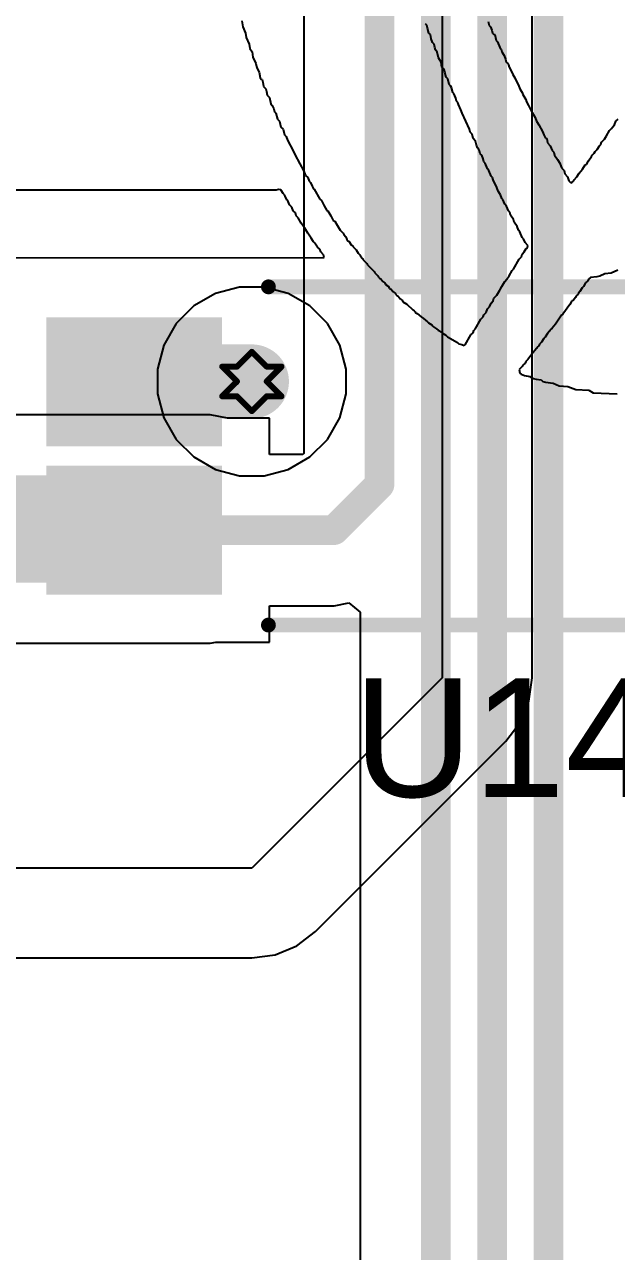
# Model space of a CAD drawing. Header units: inches. Extents: x -3 to 5437, y -3 to 5435.
# Drawn here: x 174.94 to 180, y 39.01 to 49.51 of the extents above; entities that cross this region are included whole.
import ezdxf

# ---------------------------------------------------------------- set-up
doc = ezdxf.new("R2010")
doc.units = ezdxf.units.IN
for name, color, linetype in [('Bottom Layer', 5, 'Continuous'), ('Bottom Overlay', 54, 'Continuous'), ('Bottom Solder', 6, 'Continuous'), ('Drill Drawing', 1, 'Continuous'), ('GND', 16, 'Continuous'), ('PWR', 76, 'Continuous'), ('Top Layer', 1, 'Continuous'), ('Top Overlay', 2, 'Continuous'), ('Top Paste', 8, 'Continuous'), ('Top Solder', 216, 'Continuous'), ('Via Holes', 16, 'Continuous')]:
    doc.layers.add(name, color=color, linetype=linetype)
doc.styles.add('Arial', font='', dxfattribs={"height": 0.2})
doc.styles.get('Arial').set_extended_font_data('Arial')

# ---------------------------------------------------------------- blocks, each defined once
blk = doc.blocks.new('PS2801C_1_F3_A_281')
at = {"layer": 'Top Layer'}
for points in [[(-3.79999875, 1.0849991), (-2.49999881, 1.0849991), (-2.49999881, 0.1850009), (-3.79999875, 0.1850009)], [(2.50000135, 1.0849991), (3.80000129, 1.0849991), (3.80000129, 0.1850009), (2.50000135, 0.1850009)], [(-3.79999875, -0.1850009), (-2.49999881, -0.1850009), (-2.49999881, -1.0849991), (-3.79999875, -1.0849991)], [(2.50000135, -0.1850009), (3.80000129, -0.1850009), (3.80000129, -1.0849991), (2.50000135, -1.0849991)]]:
    blk.add_hatch(color=1, dxfattribs=at).paths.add_polyline_path(points)
at = {"layer": 'Top Paste'}
for points in [[(-3.79999875, 1.0849991), (-2.49999881, 1.0849991), (-2.49999881, 0.1850009), (-3.79999875, 0.1850009)], [(2.50000135, 1.0849991), (3.80000129, 1.0849991), (3.80000129, 0.1850009), (2.50000135, 0.1850009)], [(-3.79999875, -0.1850009), (-2.49999881, -0.1850009), (-2.49999881, -1.0849991), (-3.79999875, -1.0849991)], [(2.50000135, -0.1850009), (3.80000129, -0.1850009), (3.80000129, -1.0849991), (2.50000135, -1.0849991)]]:
    blk.add_hatch(color=8, dxfattribs=at).paths.add_polyline_path(points)
at = {"layer": 'Top Solder'}
for points in [[(-3.90159875, 1.1865991), (-2.39839881, 1.1865991), (-2.39839881, 0.0834009), (-3.90159875, 0.0834009)], [(2.39840135, 1.1865991), (3.90160129, 1.1865991), (3.90160129, 0.0834009), (2.39840135, 0.0834009)], [(-3.90159875, -0.0834009), (-2.39839881, -0.0834009), (-2.39839881, -1.1865991), (-3.90159875, -1.1865991)], [(2.39840135, -0.0834009), (3.90160129, -0.0834009), (3.90160129, -1.1865991), (2.39840135, -1.1865991)]]:
    blk.add_hatch(color=216, dxfattribs=at).paths.add_polyline_path(points)
at = {"layer": 'Top Overlay'}
for points in [[(-3.556398779999999, 1.3462, 0.127, 0.127, 1), (-3.77001278, 1.3462, 0.127, 0.127, 1)], [(-1.91695578, 1.4478, 0.0635, 0.0635, 1), (-1.85345578, 1.4478, 0.0635, 0.0635, 1)], [(1.96924422, 1.4478, 0.0635, 0.0635, 1), (2.03274422, 1.4478, 0.0635, 0.0635, 1)], [(-3.80176278, 1.3462, 0.0635, 0.0635, 1), (-3.738262779999999, 1.3462, 0.0635, 0.0635, 1)], [(-3.58814878, 1.3462, 0.0635, 0.0635, 1), (-3.52464878, 1.3462, 0.0635, 0.0635, 1)], [(-1.91695578, -1.4478, 0.0635, 0.0635, 1), (-1.85345578, -1.4478, 0.0635, 0.0635, 1)], [(1.96924422, -1.4478, 0.0635, 0.0635, 1), (2.03274422, -1.4478, 0.0635, 0.0635, 1)]]:
    blk.add_lwpolyline(points, format="xyseb", close=True, dxfattribs=at)
for points in [[(2.00099422, 1.4478, 0.127, 0.127, 0), (-1.88520578, 1.4478, 0.127, 0.127, 0)], [(2.00099422, -1.4478, 0.127, 0.127, 0), (-1.88520578, -1.4478, 0.127, 0.127, 0)]]:
    blk.add_lwpolyline(points, format="xyseb", dxfattribs=at)

msp = doc.modelspace()

# ---------------------------------------------------------------- hatches: boundary and pattern name
at = {"layer": 'Bottom Layer'}
h = msp.add_hatch(color=5, dxfattribs=at)
edge = h.paths.add_edge_path()
edge.add_arc((176.88223704, 46.45747376), 0.2999994, 0, 360)
at = {"layer": 'Bottom Solder'}
h = msp.add_hatch(color=6, dxfattribs=at)
edge = h.paths.add_edge_path()
edge.add_arc((176.88223704, 46.45747376), 0.1499997, 0, 360)
at = {"layer": 'GND'}
h = msp.add_hatch(color=16, dxfattribs=at)
edge = h.paths.add_edge_path()
edge.add_arc((176.88223704, 46.45747376), 0.2999994, 0, 360)
at = {"layer": 'PWR'}
h = msp.add_hatch(color=76, dxfattribs=at)
edge = h.paths.add_edge_path()
edge.add_arc((176.88223704, 46.45747376), 0.2999994, 0, 360)
at = {"layer": 'Top Layer'}
h = msp.add_hatch(color=1, dxfattribs=at)
edge = h.paths.add_edge_path()
edge.add_arc((176.88223704, 46.45747376), 0.2999994, 0, 360)
msp.add_hatch(color=1, dxfattribs=at).paths.add_polyline_path([(173.8234395, 44.73466034), (176.52502922, 44.73466034), (176.52502922, 45.6545569), (173.8234395, 45.6545569)])
at = {"layer": 'Top Solder'}
h = msp.add_hatch(color=216, dxfattribs=at)
edge = h.paths.add_edge_path()
edge.add_arc((176.88223704, 46.45747376), 0.1499997, 0, 360)
at = {"layer": 'Via Holes'}
h = msp.add_hatch(color=7, dxfattribs=at)
edge = h.paths.add_edge_path()
edge.add_arc((176.88223704, 46.45747376), 0.1499997, 0, 360)

# ---------------------------------------------------------------- linework, layer by layer
at = {"layer": 'Bottom Overlay'}
for p, q in [((176.79775918, 49.54405381999999), (176.803939, 49.49462288)), ((176.803939, 49.49462288), (176.82865574, 49.43901212)), ((178.37958482, 49.50697998), (178.36722518, 49.51933962)), ((178.3857621, 49.48226323999999), (178.37958482, 49.50697998)), ((178.39812174, 49.43901212), (178.3857621, 49.48226323999999)), ((178.9047984, 49.53787654), (178.91406686, 49.50389134)), ((178.91406686, 49.50389134), (178.92333532, 49.49462288)), ((178.92333532, 49.49462288), (178.93569242, 49.46372632)), ((176.82865574, 49.43901212), (176.83483556, 49.40193828)), ((176.83483556, 49.40193828), (176.85954976, 49.34632752)), ((178.41047884, 49.42665247999999), (178.39812174, 49.43901212)), ((178.41665866, 49.38957864), (178.41047884, 49.42665247999999)), ((178.42901576, 49.35868462), (178.41665866, 49.38957864)), ((178.93569242, 49.46372632), (178.94187224, 49.43901212)), ((178.94187224, 49.43901212), (178.9511407, 49.42974366)), ((178.9511407, 49.42974366), (178.96040916, 49.42665247999999)), ((178.96040916, 49.42665247999999), (178.97276626, 49.37722153999999)), ((178.97276626, 49.37722153999999), (178.9851259, 49.36486444)), ((176.85954976, 49.34632752), (176.86572958, 49.30925368)), ((176.86572958, 49.30925368), (176.8842665, 49.27835712)), ((176.8842665, 49.27835712), (176.89044632, 49.23510346)), ((178.44137286, 49.34632752), (178.42901576, 49.35868462)), ((178.44755268, 49.31543095999999), (178.44137286, 49.34632752)), ((178.4537325, 49.29689404), (178.44755268, 49.31543095999999)), ((178.46917824, 49.27526847999999), (178.4537325, 49.29689404)), ((178.4784467, 49.22892617999999), (178.46917824, 49.27526847999999)), ((178.9851259, 49.36486444), (179.00366282, 49.31543095999999)), ((179.00366282, 49.31543095999999), (179.01601992, 49.30307386)), ((179.01601992, 49.30307386), (179.02219974, 49.27835712)), ((179.02219974, 49.27835712), (179.04073666, 49.2474631)), ((176.89044632, 49.23510346), (176.91516052, 49.1794927)), ((176.91516052, 49.1794927), (176.92134034, 49.1547785)), ((178.50316344, 49.19185234), (178.4784467, 49.22892617999999)), ((178.50934326, 49.14859867999999), (178.50316344, 49.19185234)), ((179.04073666, 49.2474631), (179.05309376, 49.21656654)), ((179.05309376, 49.21656654), (179.05927358, 49.19185234)), ((179.05927358, 49.19185234), (179.07163068, 49.1794927)), ((179.07163068, 49.1794927), (179.0778105, 49.16713559999999)), ((179.0778105, 49.16713559999999), (179.08399032, 49.14859867999999)), ((176.92134034, 49.1547785), (176.92752016, 49.13624158)), ((176.92752016, 49.13624158), (176.94605708, 49.10534501999999)), ((176.94605708, 49.10534501999999), (176.95223436, 49.05591407999999)), ((176.95223436, 49.05591407999999), (176.96150282, 49.04664562)), ((178.52788018, 49.13006176), (178.50934326, 49.14859867999999)), ((178.53405746, 49.10534501999999), (178.52788018, 49.13006176)), ((178.5464171, 49.0620939), (178.53405746, 49.10534501999999)), ((178.5587742, 49.04973425999999), (178.5464171, 49.0620939)), ((179.08399032, 49.14859867999999), (179.10252724, 49.11770466)), ((179.10252724, 49.11770466), (179.11488434, 49.0868081)), ((179.11488434, 49.0868081), (179.13342126, 49.05591407999999)), ((179.13342126, 49.05591407999999), (179.14577836, 49.02501752)), ((176.96150282, 49.04664562), (176.97077128, 49.04355444)), ((176.97077128, 49.04355444), (176.9769511, 49.01884024)), ((176.9769511, 49.01884024), (176.98313092, 48.9817664)), ((176.98313092, 48.9817664), (177.00166784, 48.96322948)), ((177.00166784, 48.96322948), (177.00784512, 48.93851273999999)), ((178.5711313, 49.00030331999999), (178.5587742, 49.04973425999999)), ((178.58349094, 48.98794368), (178.5711313, 49.00030331999999)), ((178.58967076, 48.97558658), (178.58349094, 48.98794368)), ((178.60202786, 48.93233292), (178.58967076, 48.97558658)), ((179.14577836, 49.02501752), (179.16431528, 48.99412349999999)), ((179.16431528, 48.99412349999999), (179.17667492, 48.96322948)), ((179.17667492, 48.96322948), (179.19521184, 48.93233292)), ((177.00784512, 48.93851273999999), (177.01402494, 48.90761871999999)), ((177.01402494, 48.90761871999999), (177.03256186, 48.88908179999999)), ((177.03256186, 48.88908179999999), (177.0449215, 48.83347104)), ((178.61129632, 48.92306445999999), (178.60202786, 48.93233292)), ((178.6267446, 48.88290197999999), (178.61129632, 48.92306445999999)), ((178.63292188, 48.85818524), (178.6267446, 48.88290197999999)), ((178.64528152, 48.84582813999999), (178.63292188, 48.85818524)), ((178.6514588, 48.82729121999999), (178.64528152, 48.84582813999999)), ((179.19521184, 48.93233292), (179.20138912, 48.913796)), ((179.20138912, 48.913796), (179.22610586, 48.87054488)), ((179.22610586, 48.87054488), (179.23228568, 48.85200795999999)), ((179.23228568, 48.85200795999999), (179.2508226, 48.8211114)), ((177.0449215, 48.83347104), (177.0572786, 48.8211114)), ((177.0572786, 48.8211114), (177.0696357, 48.79021737999999)), ((177.0696357, 48.79021737999999), (177.07581552, 48.76550064)), ((177.07581552, 48.76550064), (177.08817262, 48.75314354)), ((177.08817262, 48.75314354), (177.10053226, 48.70371006)), ((178.66999572, 48.78403755999999), (178.6514588, 48.82729121999999)), ((178.68235536, 48.75314354), (178.66999572, 48.78403755999999)), ((178.7441434, 48.61720527999999), (178.68235536, 48.75314354)), ((179.2508226, 48.8211114), (179.2631797, 48.79021737999999)), ((179.2631797, 48.79021737999999), (179.28171662, 48.75932082)), ((179.28171662, 48.75932082), (179.30643336, 48.7160697)), ((177.10053226, 48.70371006), (177.11906918, 48.68517314)), ((177.11906918, 48.68517314), (177.13142628, 48.6357422)), ((177.13142628, 48.6357422), (177.1499632, 48.61720527999999)), ((179.30643336, 48.7160697), (179.31879046, 48.68517314)), ((179.31879046, 48.68517314), (179.33732738, 48.65427912)), ((179.33732738, 48.65427912), (179.36822394, 48.59866836)), ((179.96140792, 48.62338509999999), (179.9675852, 48.6357422)), ((179.9675852, 48.6357422), (179.98612212, 48.65427912)), ((179.98612212, 48.65427912), (179.99848176, 48.68517314)), ((179.99848176, 48.68517314), (180.01701868, 48.70371006)), ((177.1499632, 48.61720527999999), (177.1623203, 48.5677718)), ((177.1623203, 48.5677718), (177.17467994, 48.5554147)), ((177.17467994, 48.5554147), (177.18703704, 48.52452067999999)), ((178.75032322, 48.59248854), (178.7441434, 48.61720527999999)), ((178.76886014, 48.57395162), (178.75032322, 48.59248854)), ((178.77503996, 48.53687778), (178.76886014, 48.57395162)), ((178.79666552, 48.51525222), (178.77503996, 48.53687778)), ((179.36822394, 48.59866836), (179.38058104, 48.5677718)), ((179.38058104, 48.5677718), (179.39602932, 48.53996642)), ((179.39602932, 48.53996642), (179.40529778, 48.53687778)), ((179.40529778, 48.53687778), (179.41147506, 48.49980394)), ((179.8749006, 48.50598376), (179.89961734, 48.53069796)), ((179.89961734, 48.53069796), (179.91815426, 48.56159451999999)), ((179.91815426, 48.56159451999999), (179.942871, 48.60484564)), ((179.942871, 48.60484564), (179.96140792, 48.62338509999999)), ((177.18703704, 48.52452067999999), (177.23646798, 48.43183608)), ((177.23646798, 48.43183608), (177.24882762, 48.40093952)), ((178.80593398, 48.48126702), (178.79666552, 48.51525222)), ((178.8121138, 48.45655028), (178.80593398, 48.48126702)), ((178.8244709, 48.44419318), (178.8121138, 48.45655028)), ((178.83065072, 48.43183608), (178.8244709, 48.44419318)), ((178.83683054, 48.40711933999999), (178.83065072, 48.43183608)), ((179.41147506, 48.49980394), (179.4361918, 48.4750872)), ((179.4361918, 48.4750872), (179.45164008, 48.43492472)), ((179.45164008, 48.43492472), (179.46708582, 48.41947644)), ((179.81311002, 48.41329915999999), (179.81928984, 48.42565626)), ((179.81928984, 48.42565626), (179.83782676, 48.44419318)), ((179.83782676, 48.44419318), (179.85636368, 48.4750872)), ((179.85636368, 48.4750872), (179.86872078, 48.48744684)), ((179.86872078, 48.48744684), (179.8749006, 48.50598376)), ((177.24882762, 48.40093952), (177.29208128, 48.32061202)), ((177.29208128, 48.32061202), (177.3229753, 48.26500126)), ((178.84918764, 48.39476224), (178.83683054, 48.40711933999999)), ((178.86154474, 48.36386568), (178.84918764, 48.39476224)), ((178.86772456, 48.33914894), (178.86154474, 48.36386568)), ((178.88008166, 48.32679184), (178.86772456, 48.33914894)), ((178.89861858, 48.2773609), (178.88008166, 48.32679184)), ((179.46708582, 48.41947644), (179.47326564, 48.39476224)), ((179.47326564, 48.39476224), (179.49798238, 48.35768586)), ((179.49798238, 48.35768586), (179.5165193, 48.32679184)), ((179.5165193, 48.32679184), (179.5288764, 48.29589781999999)), ((179.74514216, 48.31443474), (179.76367908, 48.34532876)), ((179.76367908, 48.34532876), (179.78839582, 48.3824026)), ((179.78839582, 48.3824026), (179.7945731, 48.39476224)), ((179.7945731, 48.39476224), (179.81311002, 48.41329915999999)), ((177.3229753, 48.26500126), (177.3353324, 48.23410724)), ((177.3353324, 48.23410724), (177.34151222, 48.22175014)), ((177.34151222, 48.22175014), (177.36004914, 48.20321321999999)), ((178.91097822, 48.26500126), (178.89861858, 48.2773609)), ((178.92951514, 48.21557032), (178.91097822, 48.26500126)), ((178.94187224, 48.20321321999999), (178.92951514, 48.21557032)), ((179.5288764, 48.29589781999999), (179.53505622, 48.28353818)), ((179.53505622, 48.28353818), (179.55359314, 48.26500126)), ((179.55359314, 48.26500126), (179.55977296, 48.23410724)), ((179.55977296, 48.23410724), (179.58448716, 48.2093905)), ((179.66481466, 48.2093905), (179.68335158, 48.24028705999999)), ((179.68335158, 48.24028705999999), (179.71115696, 48.27426972)), ((179.71115696, 48.27426972), (179.7358737, 48.31134356)), ((179.7358737, 48.31134356), (179.74514216, 48.31443474)), ((177.36004914, 48.20321321999999), (177.37240624, 48.17231666)), ((177.37240624, 48.17231666), (177.38476588, 48.15995956)), ((177.38476588, 48.15995956), (177.39712298, 48.129063)), ((177.39712298, 48.129063), (177.4033028, 48.1167059)), ((177.4033028, 48.1167059), (177.4156599, 48.1043488)), ((178.94805206, 48.1846763), (178.94187224, 48.20321321999999)), ((178.97894608, 48.1167059), (178.94805206, 48.1846763)), ((178.99130318, 48.08581187999999), (178.97894608, 48.1167059)), ((179.58448716, 48.2093905), (179.59375562, 48.17540784)), ((179.59375562, 48.17540784), (179.61229254, 48.15686838)), ((179.61229254, 48.15686838), (179.62465218, 48.1630482)), ((179.62465218, 48.1630482), (179.63392064, 48.17231666)), ((179.63392064, 48.17231666), (179.64009792, 48.1846763)), ((179.64009792, 48.1846763), (179.66481466, 48.2093905)), ((177.0912638, 48.09508034), (155.11257014, 48.10125762)), ((177.10980072, 48.10125762), (177.0912638, 48.09508034)), ((177.13142628, 48.09816898), (177.10980072, 48.10125762)), ((177.1499632, 48.06727496), (177.13142628, 48.09816898)), ((177.1623203, 48.05491532), (177.1499632, 48.06727496)), ((177.16850012, 48.04255822), (177.1623203, 48.05491532)), ((177.18085722, 48.0116642), (177.16850012, 48.04255822)), ((177.19321686, 47.99930456), (177.18085722, 48.0116642)), ((177.4156599, 48.1043488), (177.46509084, 48.01784148)), ((177.46509084, 48.01784148), (177.47745048, 48.00548438)), ((177.47745048, 48.00548438), (177.50216722, 47.96223072)), ((179.0098401, 48.05491532), (178.99130318, 48.08581187999999)), ((179.02219974, 48.0240213), (179.0098401, 48.05491532)), ((179.0314682, 48.01475283999999), (179.02219974, 48.0240213)), ((179.04691648, 47.97459035999999), (179.0314682, 48.01475283999999)), ((177.20557396, 47.96841054), (177.19321686, 47.99930456)), ((177.22411088, 47.94987362), (177.20557396, 47.96841054)), ((177.23646798, 47.91897706), (177.22411088, 47.94987362)), ((177.2550049, 47.90044013999999), (177.23646798, 47.91897706)), ((177.26118472, 47.87572594), (177.2550049, 47.90044013999999)), ((177.50216722, 47.96223072), (177.52379278, 47.92206823999999)), ((177.52379278, 47.92206823999999), (177.53306124, 47.91897706)), ((177.53306124, 47.91897706), (177.55777798, 47.87572594)), ((179.06236222, 47.95914207999999), (179.04691648, 47.97459035999999)), ((179.0778105, 47.91897706), (179.06236222, 47.95914207999999)), ((179.0901676, 47.90661996), (179.0778105, 47.91897706)), ((179.09634742, 47.88190322), (179.0901676, 47.90661996)), ((177.27972164, 47.85718902), (177.26118472, 47.87572594)), ((177.30443838, 47.81393536), (177.27972164, 47.85718902)), ((177.3229753, 47.78304134), (177.30443838, 47.81393536)), ((177.55777798, 47.87572594), (177.57940354, 47.83556092)), ((177.57940354, 47.83556092), (177.59176064, 47.82938364)), ((177.59176064, 47.82938364), (177.61338874, 47.79539844)), ((177.61338874, 47.79539844), (177.63810294, 47.75214477999999)), ((179.12106416, 47.84482937999999), (179.09634742, 47.88190322)), ((179.12724144, 47.82011517999999), (179.12106416, 47.84482937999999)), ((179.15195818, 47.78304134), (179.12724144, 47.82011517999999)), ((177.3353324, 47.7706817), (177.3229753, 47.78304134)), ((177.36004914, 47.72743058), (177.3353324, 47.7706817)), ((177.39094316, 47.68417692), (177.36004914, 47.72743058)), ((177.63810294, 47.75214477999999), (177.66281968, 47.72743058)), ((177.66281968, 47.72743058), (177.6689995, 47.71507094)), ((177.6689995, 47.71507094), (177.68753642, 47.69653402)), ((177.68753642, 47.69653402), (177.6937137, 47.67181728)), ((179.16431528, 47.75214477999999), (179.15195818, 47.78304134)), ((179.17667492, 47.73978768), (179.16431528, 47.75214477999999)), ((179.19521184, 47.69035419999999), (179.17667492, 47.73978768)), ((179.20756894, 47.6779971), (179.19521184, 47.69035419999999)), ((177.40948008, 47.65328036), (177.39094316, 47.68417692)), ((177.42183972, 47.64092326), (177.40948008, 47.65328036)), ((177.44346528, 47.60693806), (177.42183972, 47.64092326)), ((177.46509084, 47.59149232), (177.44346528, 47.60693806)), ((177.47127066, 47.56677558), (177.46509084, 47.59149232)), ((177.6937137, 47.67181728), (177.7029847, 47.66254882)), ((177.7029847, 47.66254882), (177.71225316, 47.65946018)), ((177.71225316, 47.65946018), (177.73079008, 47.62856616)), ((177.73079008, 47.62856616), (177.74314718, 47.62238634)), ((177.74314718, 47.62238634), (177.749327, 47.61002924)), ((177.749327, 47.61002924), (177.7740412, 47.5853125)), ((177.7740412, 47.5853125), (177.79257812, 47.55441848)), ((179.21992604, 47.64710308), (179.20756894, 47.6779971)), ((179.21374876, 47.56677558), (179.2291945, 47.59458095999999)), ((179.24464278, 47.62238634), (179.21992604, 47.64710308)), ((179.2291945, 47.59458095999999), (179.24155414, 47.60076077999999)), ((179.24155414, 47.60076077999999), (179.24464278, 47.62238634)), ((155.0631392, 47.51425346), (177.50216722, 47.51734464)), ((177.4959874, 47.54205884), (177.47127066, 47.56677558)), ((177.50216722, 47.51734464), (177.4959874, 47.54205884)), ((177.79257812, 47.55441848), (177.80493776, 47.54205884)), ((177.80493776, 47.54205884), (177.81111504, 47.52970174)), ((177.81111504, 47.52970174), (177.82965196, 47.51116482)), ((177.82965196, 47.51116482), (177.83583178, 47.49880518)), ((177.83583178, 47.49880518), (177.8667258, 47.46791115999999)), ((179.12106416, 47.41848022), (179.1704951, 47.504985)), ((179.1704951, 47.504985), (179.18903202, 47.52352191999999)), ((179.18903202, 47.52352191999999), (179.19521184, 47.54823866)), ((179.19521184, 47.54823866), (179.21374876, 47.56677558)), ((177.8667258, 47.46791115999999), (177.87290562, 47.45555406)), ((177.87290562, 47.45555406), (177.92851638, 47.3999433)), ((177.92851638, 47.3999433), (177.9346962, 47.38758366)), ((177.9346962, 47.38758366), (177.95941294, 47.36286946)), ((179.08399032, 47.36286946), (179.10870452, 47.40612058)), ((179.10870452, 47.40612058), (179.12106416, 47.41848022)), ((179.90270598, 47.3783152), (179.85945232, 47.35977828)), ((179.95831674, 47.38449502), (179.90270598, 47.3783152)), ((180.0139275, 47.40921176), (179.95831674, 47.38449502)), ((177.95941294, 47.36286946), (177.96559022, 47.35050982)), ((177.96559022, 47.35050982), (177.97485868, 47.34124136)), ((177.97485868, 47.34124136), (177.98721832, 47.33506408)), ((177.98721832, 47.33506408), (178.00266406, 47.31343597999999)), ((178.00266406, 47.31343597999999), (178.02120098, 47.30107888)), ((178.02120098, 47.30107888), (178.0273808, 47.28872178)), ((178.0273808, 47.28872178), (178.04900636, 47.27327349999999)), ((178.04900636, 47.27327349999999), (178.061366, 47.25473658)), ((179.00366282, 47.2392883), (179.02219974, 47.27018232)), ((179.02219974, 47.27018232), (179.04691648, 47.31343597999999)), ((179.04691648, 47.31343597999999), (179.0654534, 47.3319729)), ((179.0654534, 47.3319729), (179.08399032, 47.36286946)), ((179.72042542, 47.27018232), (179.70806832, 47.25782521999999)), ((179.73896234, 47.30107888), (179.72042542, 47.27018232)), ((179.75749926, 47.3196158), (179.73896234, 47.30107888)), ((179.76367908, 47.3319729), (179.75749926, 47.3196158)), ((179.77912736, 47.34742118), (179.76367908, 47.3319729)), ((179.83473812, 47.353601), (179.77912736, 47.34742118)), ((179.85945232, 47.35977828), (179.83473812, 47.353601)), ((178.061366, 47.25473658), (178.0737231, 47.24855676)), ((178.0737231, 47.24855676), (178.08917138, 47.2269312)), ((178.08917138, 47.2269312), (178.1077083, 47.21457156)), ((178.1077083, 47.21457156), (178.11388558, 47.20221445999999)), ((178.11388558, 47.20221445999999), (178.12315404, 47.192946)), ((178.12315404, 47.192946), (178.13551368, 47.18676618)), ((178.13551368, 47.18676618), (178.15096196, 47.16514062)), ((178.15096196, 47.16514062), (178.16949888, 47.15278352)), ((178.94805206, 47.14660369999999), (178.95422934, 47.17132044)), ((178.95422934, 47.17132044), (178.97894608, 47.19603463999999)), ((178.97894608, 47.19603463999999), (179.00366282, 47.2392883)), ((179.65245756, 47.17749772), (179.63082946, 47.14969234)), ((179.65863484, 47.18985736), (179.65245756, 47.17749772)), ((179.67099448, 47.20221445999999), (179.65863484, 47.18985736)), ((179.67717176, 47.21457156), (179.67099448, 47.20221445999999)), ((179.6895314, 47.2269312), (179.67717176, 47.21457156)), ((179.70806832, 47.25782521999999), (179.6895314, 47.2269312)), ((178.16949888, 47.15278352), (178.17567616, 47.14042387999999)), ((178.17567616, 47.14042387999999), (178.20966136, 47.11879832)), ((178.20966136, 47.11879832), (178.2590923, 47.06936738)), ((178.2590923, 47.06936738), (178.27145194, 47.06318756)), ((178.27145194, 47.06318756), (178.2807204, 47.05391909999999)), ((178.88626148, 47.04773927999999), (178.89861858, 47.07863584)), ((178.89861858, 47.07863584), (178.9171555, 47.09717276)), ((178.9171555, 47.09717276), (178.92951514, 47.12806678)), ((178.92951514, 47.12806678), (178.94805206, 47.14660369999999)), ((179.60302408, 47.11570968), (179.54432468, 47.03229099999999)), ((179.621561, 47.14660369999999), (179.60302408, 47.11570968)), ((179.63082946, 47.14969234), (179.621561, 47.14660369999999)), ((178.2807204, 47.05391909999999), (178.28380904, 47.04465064)), ((178.28380904, 47.04465064), (178.29616614, 47.03847082)), ((178.29616614, 47.03847082), (178.33015134, 47.01066544)), ((178.33015134, 47.01066544), (178.3517769, 46.99521716)), ((178.3517769, 46.99521716), (178.3857621, 46.96741178)), ((178.3857621, 46.96741178), (178.39503056, 46.95814332)), ((178.39503056, 46.95814332), (178.4073902, 46.95196603999999)), ((178.79357688, 46.90562374), (178.84300782, 46.99212851999999)), ((178.84300782, 46.99212851999999), (178.86154474, 47.01066544)), ((178.86154474, 47.01066544), (178.86772456, 47.02920236)), ((178.86772456, 47.02920236), (178.88626148, 47.04773927999999)), ((179.51033948, 46.99212851999999), (179.47944546, 46.94887486)), ((179.53196758, 47.02611372), (179.51033948, 46.99212851999999)), ((179.54432468, 47.03229099999999), (179.53196758, 47.02611372)), ((178.4073902, 46.95196603999999), (178.42283594, 46.94269758)), ((178.42283594, 46.94269758), (178.42901576, 46.93033793999999)), ((178.42901576, 46.93033793999999), (178.46300096, 46.90871238)), ((178.46300096, 46.90871238), (178.47535806, 46.89635527999999)), ((178.47535806, 46.89635527999999), (178.50934326, 46.88090699999999)), ((178.50934326, 46.88090699999999), (178.5124319, 46.87163854)), ((178.5124319, 46.87163854), (178.54332592, 46.85310162)), ((178.54332592, 46.85310162), (178.55568556, 46.84074451999999)), ((178.70706956, 46.76968547999999), (178.75650304, 46.85619026)), ((178.75650304, 46.85619026), (178.77503996, 46.87472717999999)), ((178.77503996, 46.87472717999999), (178.78121724, 46.8932641)), ((178.78121724, 46.8932641), (178.79357688, 46.90562374)), ((179.41147506, 46.8685499), (179.39293814, 46.83765334)), ((179.43001198, 46.88708682), (179.41147506, 46.8685499)), ((179.4361918, 46.89944392), (179.43001198, 46.88708682)), ((179.45164008, 46.9148922), (179.4361918, 46.89944392)), ((179.47944546, 46.94887486), (179.45164008, 46.9148922)), ((178.55568556, 46.84074451999999), (178.64219034, 46.79131104)), ((178.64219034, 46.79131104), (178.65454998, 46.77895394)), ((178.65454998, 46.77895394), (178.67926418, 46.77277412)), ((178.67926418, 46.77277412), (178.6978011, 46.76659429999999)), ((178.6978011, 46.76659429999999), (178.70706956, 46.76968547999999)), ((179.32497028, 46.75114856), (179.31879046, 46.73878892)), ((179.33732738, 46.76350566), (179.32497028, 46.75114856)), ((179.3435072, 46.77586276), (179.33732738, 46.76350566)), ((179.36204412, 46.79439968), (179.3435072, 46.77586276)), ((179.38058104, 46.82529623999999), (179.36204412, 46.79439968)), ((179.39293814, 46.83765334), (179.38058104, 46.82529623999999)), ((179.24464278, 46.64610432), (179.22610586, 46.6275674)), ((179.26009106, 46.66773242), (179.24464278, 46.64610432)), ((179.29098508, 46.70480626), (179.26009106, 46.66773242)), ((179.31879046, 46.73878892), (179.29098508, 46.70480626)), ((179.19521184, 46.58431374), (179.1704951, 46.55959953999999)), ((179.1704951, 46.55959953999999), (179.17667492, 46.52870298)), ((179.20138912, 46.59667338), (179.19521184, 46.58431374)), ((179.21992604, 46.61521029999999), (179.20138912, 46.59667338)), ((179.22610586, 46.6275674), (179.21992604, 46.61521029999999)), ((179.17667492, 46.52870298), (179.18594338, 46.51943452)), ((179.18594338, 46.51943452), (179.2168374, 46.50707742)), ((179.2168374, 46.50707742), (179.26009106, 46.50089759999999)), ((179.26009106, 46.50089759999999), (179.29098508, 46.48236067999999)), ((179.29098508, 46.48236067999999), (179.31570182, 46.4761834)), ((179.31570182, 46.4761834), (179.35895548, 46.47000358)), ((179.35895548, 46.47000358), (179.37131258, 46.45764648)), ((179.37131258, 46.45764648), (179.39602932, 46.45146666)), ((179.39602932, 46.45146666), (179.46090854, 46.4421982)), ((179.46090854, 46.4421982), (179.51343066, 46.42057264)), ((179.51343066, 46.42057264), (179.58757834, 46.41439282)), ((179.58757834, 46.41439282), (179.63082946, 46.3958559)), ((179.63082946, 46.3958559), (179.6555462, 46.38967607999999)), ((179.6555462, 46.38967607999999), (179.76676772, 46.38349625999999)), ((179.76676772, 46.38349625999999), (179.80384156, 46.35878206)), ((179.80384156, 46.35878206), (180.00775022, 46.35260224))]:
    msp.add_line(p, q, dxfattribs=at)
at = {"layer": 'Drill Drawing'}
for points in [[(176.75523704, 46.58447375999999, 0.0508, 0.0508, 0), (176.88223704, 46.71147376, 0.0508, 0.0508, 0)], [(176.88223704, 46.71147376, 0.0508, 0.0508, 0), (177.00923704, 46.58447375999999, 0.0508, 0.0508, 0)], [(176.62823704, 46.58447375999999, 0.0508, 0.0508, 0), (176.75523704, 46.45747376, 0.0508, 0.0508, 0)], [(176.62823704, 46.58447375999999, 0.0508, 0.0508, 0), (176.75523704, 46.58447375999999, 0.0508, 0.0508, 0)], [(177.00923704, 46.58447375999999, 0.0508, 0.0508, 0), (177.13623704, 46.58447375999999, 0.0508, 0.0508, 0)], [(177.00923704, 46.45747376, 0.0508, 0.0508, 0), (177.13623704, 46.58447375999999, 0.0508, 0.0508, 0)], [(176.62823704, 46.33047376, 0.0508, 0.0508, 0), (176.75523704, 46.45747376, 0.0508, 0.0508, 0)], [(177.00923704, 46.45747376, 0.0508, 0.0508, 0), (177.13623704, 46.33047376, 0.0508, 0.0508, 0)], [(176.62823704, 46.33047376, 0.0508, 0.0508, 0), (176.75523704, 46.33047376, 0.0508, 0.0508, 0)], [(176.75523704, 46.33047376, 0.0508, 0.0508, 0), (176.88223704, 46.20347376, 0.0508, 0.0508, 0)], [(176.88223704, 46.20347376, 0.0508, 0.0508, 0), (177.00923704, 46.33047376, 0.0508, 0.0508, 0)], [(177.00923704, 46.33047376, 0.0508, 0.0508, 0), (177.13623704, 46.33047376, 0.0508, 0.0508, 0)]]:
    msp.add_lwpolyline(points, format="xyseb", dxfattribs=at)
for points in [[(176.86953704, 46.71147376, 0.0254, 0.0254, 1), (176.89493704, 46.71147376, 0.0254, 0.0254, 1)], [(176.86953704, 46.71147376, 0.0254, 0.0254, 1), (176.89493704, 46.71147376, 0.0254, 0.0254, 1)], [(176.61553704, 46.58447375999999, 0.0254, 0.0254, 1), (176.64093704, 46.58447375999999, 0.0254, 0.0254, 1)], [(176.61553704, 46.58447375999999, 0.0254, 0.0254, 1), (176.64093704, 46.58447375999999, 0.0254, 0.0254, 1)], [(176.74253704, 46.58447375999999, 0.0254, 0.0254, 1), (176.76793704, 46.58447375999999, 0.0254, 0.0254, 1)], [(176.74253704, 46.58447375999999, 0.0254, 0.0254, 1), (176.76793704, 46.58447375999999, 0.0254, 0.0254, 1)], [(176.99653704, 46.58447375999999, 0.0254, 0.0254, 1), (177.02193704, 46.58447375999999, 0.0254, 0.0254, 1)], [(176.99653704, 46.58447375999999, 0.0254, 0.0254, 1), (177.02193704, 46.58447375999999, 0.0254, 0.0254, 1)], [(177.12353704, 46.58447375999999, 0.0254, 0.0254, 1), (177.14893704, 46.58447375999999, 0.0254, 0.0254, 1)], [(177.12353704, 46.58447375999999, 0.0254, 0.0254, 1), (177.14893704, 46.58447375999999, 0.0254, 0.0254, 1)], [(176.74253704, 46.45747376, 0.0254, 0.0254, 1), (176.76793704, 46.45747376, 0.0254, 0.0254, 1)], [(176.74253704, 46.45747376, 0.0254, 0.0254, 1), (176.76793704, 46.45747376, 0.0254, 0.0254, 1)], [(176.99653704, 46.45747376, 0.0254, 0.0254, 1), (177.02193704, 46.45747376, 0.0254, 0.0254, 1)], [(176.99653704, 46.45747376, 0.0254, 0.0254, 1), (177.02193704, 46.45747376, 0.0254, 0.0254, 1)], [(176.61553704, 46.33047376, 0.0254, 0.0254, 1), (176.64093704, 46.33047376, 0.0254, 0.0254, 1)], [(176.61553704, 46.33047376, 0.0254, 0.0254, 1), (176.64093704, 46.33047376, 0.0254, 0.0254, 1)], [(176.74253704, 46.33047376, 0.0254, 0.0254, 1), (176.76793704, 46.33047376, 0.0254, 0.0254, 1)], [(176.74253704, 46.33047376, 0.0254, 0.0254, 1), (176.76793704, 46.33047376, 0.0254, 0.0254, 1)], [(176.99653704, 46.33047376, 0.0254, 0.0254, 1), (177.02193704, 46.33047376, 0.0254, 0.0254, 1)], [(176.99653704, 46.33047376, 0.0254, 0.0254, 1), (177.02193704, 46.33047376, 0.0254, 0.0254, 1)], [(177.12353704, 46.33047376, 0.0254, 0.0254, 1), (177.14893704, 46.33047376, 0.0254, 0.0254, 1)], [(177.12353704, 46.33047376, 0.0254, 0.0254, 1), (177.14893704, 46.33047376, 0.0254, 0.0254, 1)], [(176.86953704, 46.20347376, 0.0254, 0.0254, 1), (176.89493704, 46.20347376, 0.0254, 0.0254, 1)], [(176.86953704, 46.20347376, 0.0254, 0.0254, 1), (176.89493704, 46.20347376, 0.0254, 0.0254, 1)]]:
    msp.add_lwpolyline(points, format="xyseb", close=True, dxfattribs=at)
at = {"layer": 'PWR'}
for p, q in [((178.5112, 85.96304117999999), (178.5112, 43.91996295999999)), ((179.27977606, 43.91996295999999), (179.27977606, 85.64468774)), ((176.5703606, 47.2104085), (176.38611408, 47.1040333)), ((176.77586184, 47.26547316), (176.5703606, 47.2104085)), ((176.98861224, 47.26547316), (176.77586184, 47.26547316)), ((177.19411348, 47.2104085), (176.98861224, 47.26547316)), ((177.37836, 47.1040333), (177.19411348, 47.2104085)), ((176.38611408, 47.1040333), (176.2356775, 46.95359671999999)), ((177.52879658, 46.95359671999999), (177.37836, 47.1040333)), ((176.2356775, 46.95359671999999), (176.1293023, 46.7693502)), ((177.63517178, 46.7693502), (177.52879658, 46.95359671999999)), ((176.1293023, 46.7693502), (176.07423764, 46.56384895999999)), ((177.69023644, 46.56384895999999), (177.63517178, 46.7693502)), ((176.07423764, 46.56384895999999), (176.07423764, 46.35109856)), ((177.69023644, 46.35109856), (177.69023644, 46.56384895999999)), ((176.07423764, 46.35109856), (176.1293023, 46.14559731999999)), ((177.63517178, 46.14559731999999), (177.69023644, 46.35109856)), ((176.1293023, 46.14559731999999), (176.2356775, 45.9613508)), ((177.52879658, 45.9613508), (177.63517178, 46.14559731999999)), ((176.2356775, 45.9613508), (176.38611408, 45.81091422)), ((177.37836, 45.81091422), (177.52879658, 45.9613508)), ((176.38611408, 45.81091422), (176.5703606, 45.70453902)), ((177.19411348, 45.70453902), (177.37836, 45.81091422)), ((176.5703606, 45.70453902), (176.77586184, 45.64947436)), ((176.98861224, 45.64947436), (177.19411348, 45.70453902)), ((176.77586184, 45.64947436), (176.98861224, 45.64947436)), ((178.5112, 43.91996295999999), (176.88223704, 42.291)), ((179.25358866, 43.72104032), (179.27977606, 43.91996295999999)), ((179.176807, 43.53567366), (179.25358866, 43.72104032)), ((179.05466602, 43.37649694), (179.176807, 43.53567366)), ((177.42570306, 41.74753397999999), (179.05466602, 43.37649694)), ((176.88223704, 42.291), (163.7284, 42.291)), ((177.26652634, 41.625393), (177.42570306, 41.74753397999999)), ((177.08115968, 41.54861134), (177.26652634, 41.625393)), ((164.04675598, 41.52242394), (176.88223704, 41.52242394)), ((176.88223704, 41.52242394), (177.08115968, 41.54861134))]:
    msp.add_line(p, q, dxfattribs=at)
at = {"layer": 'Top Layer'}
for p, q in [((177.32699612, 64.54710738), (177.32699612, 45.84172442)), ((176.52502922, 46.17251116), (173.8234395, 46.17251116)), ((176.67511274, 46.14265854), (176.52502922, 46.17251116)), ((177.03302668, 46.14265854), (176.67511274, 46.14265854)), ((177.03302668, 45.83210036), (177.03302668, 46.14265854)), ((177.31737206, 45.83210036), (177.03302668, 45.83210036)), ((177.32699612, 45.84172442), (177.31737206, 45.83210036)), ((177.58555034, 44.53721852), (177.71142258, 44.5622553)), ((177.71142258, 44.5622553), (177.80959612, 44.4816865)), ((177.03302668, 44.22666034), (177.03302668, 44.53721852)), ((177.03302668, 44.53721852), (177.58555034, 44.53721852)), ((177.80959612, 44.4816865), (177.80959612, 28.51211468)), ((176.52502922, 44.21670862), (176.57506214, 44.22666034)), ((176.57506214, 44.22666034), (177.03302668, 44.22666034)), ((173.8234395, 44.21670862), (176.52502922, 44.21670862))]:
    msp.add_line(p, q, dxfattribs=at)
for points in [[(179.42223704, 21.80767292, 0.254, 0.254, 0), (179.42223704, 65.4591401, 0.254, 0.254, 0)], [(178.93963704, 21.85569924, 0.254, 0.254, 0), (178.93963704, 65.2592421, 0.254, 0.254, 0)], [(178.45703704, 28.23977334, 0.254, 0.254, 0), (178.45703704, 65.0593441, 0.254, 0.254, 0)], [(177.97443704, 45.57354614, 0.254, 0.254, 0), (177.97443704, 64.8594461, 0.254, 0.254, 0)], [(175.87502798, 46.45465944, 0.635, 0.635, 0), (175.8778423, 46.45747376, 0.635, 0.635, 0)], [(175.8778423, 46.45747376, 0.635, 0.635, 0), (176.88223704, 46.45747376, 0.635, 0.635, 0)], [(177.58555034, 45.18465944, 0.254, 0.254, 0), (177.97443704, 45.57354614, 0.254, 0.254, 0)], [(176.52502922, 45.18465944, 0.254, 0.254, 0), (177.58555034, 45.18465944, 0.254, 0.254, 0)]]:
    msp.add_lwpolyline(points, format="xyseb", dxfattribs=at)
for points in [[(175.71627798, 46.45465944, 0.3175, 0.3175, 1), (176.03377798, 46.45465944, 0.3175, 0.3175, 1)], [(175.7190923, 46.45747376, 0.3175, 0.3175, 1), (176.0365923, 46.45747376, 0.3175, 0.3175, 1)], [(175.7190923, 46.45747376, 0.3175, 0.3175, 1), (176.0365923, 46.45747376, 0.3175, 0.3175, 1)], [(176.72348704, 46.45747376, 0.3175, 0.3175, 1), (177.04098704, 46.45747376, 0.3175, 0.3175, 1)], [(177.91093704, 45.57354614, 0.127, 0.127, 1), (178.03793704, 45.57354614, 0.127, 0.127, 1)], [(177.91093704, 45.57354614, 0.127, 0.127, 1), (178.03793704, 45.57354614, 0.127, 0.127, 1)], [(176.46152922, 45.18465944, 0.127, 0.127, 1), (176.58852922, 45.18465944, 0.127, 0.127, 1)], [(177.52205034, 45.18465944, 0.127, 0.127, 1), (177.64905034, 45.18465944, 0.127, 0.127, 1)], [(177.52205034, 45.18465944, 0.127, 0.127, 1), (177.64905034, 45.18465944, 0.127, 0.127, 1)]]:
    msp.add_lwpolyline(points, format="xyseb", close=True, dxfattribs=at)

# ---------------------------------------------------------------- block references
at = {"rotation": 180}
msp.add_blockref('PS2801C_1_F3_A_281', (179.0250293, 45.81965944), dxfattribs=at)

# ---------------------------------------------------------------- texts
at = {"layer": 'Top Overlay', "style": 'Arial'}
msp.add_text('U14', height=1.016, dxfattribs=at).set_placement((177.74961148, 42.9007651))

doc.saveas('drawing.dxf')
